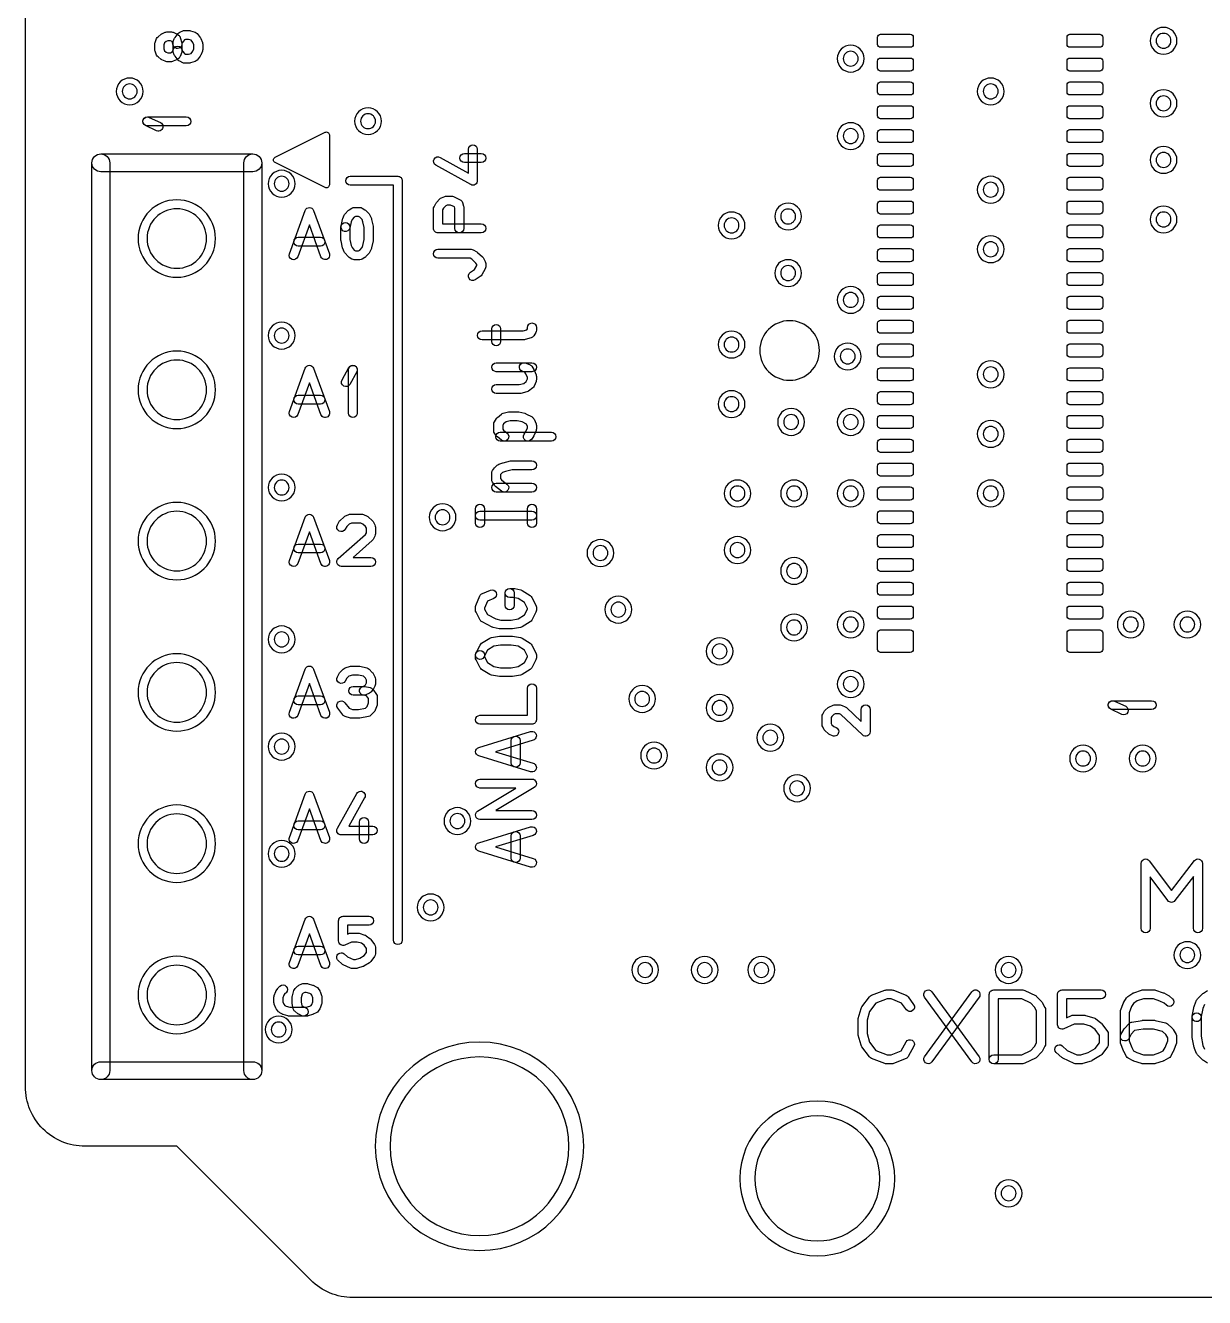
# Model space of a CAD drawing. Extents: x 0 to 53.3, y 0 to 68.6.
# Drawn here: x 0 to 19.79, y 0 to 21.36 of the extents above; entities that cross this region are included whole.
import ezdxf

# ---------------------------------------------------------------- set-up
doc = ezdxf.new("R2010")
doc.units = 0
for name, color, linetype in [('HOLE_1_4', 7, 'CONTINUOUS'), ('NC_Resist-A', 221, 'CONTINUOUS'), ('NC_Symbol-A', 140, 'CONTINUOUS'), ('OUTLINE', 7, 'CONTINUOUS')]:
    doc.layers.add(name, color=color, linetype=linetype)

msp = doc.modelspace()

# ---------------------------------------------------------------- linework, layer by layer
at = {"layer": 'HOLE_1_4'}
for points in [[(19.225, 21.1, 1), (18.975, 21.1, 1), (19.225, 21.1)], [(13.975, 20.8, 1), (13.725, 20.8, 1), (13.975, 20.8)], [(1.875, 20.25, 1), (1.625, 20.25, 1), (1.875, 20.25)], [(16.325, 20.25, 1), (16.075, 20.25, 1), (16.325, 20.25)], [(19.225, 20.05, 1), (18.975, 20.05, 1), (19.225, 20.05)], [(5.875, 19.75, 1), (5.625, 19.75, 1), (5.875, 19.75)], [(13.975, 19.5, 1), (13.725, 19.5, 1), (13.975, 19.5)], [(19.225, 19.1, 1), (18.975, 19.1, 1), (19.225, 19.1)], [(4.425, 18.7, 1), (4.175, 18.7, 1), (4.425, 18.7)], [(16.325, 18.6, 1), (16.075, 18.6, 1), (16.325, 18.6)], [(3.04, 17.78, 1), (2.04, 17.78, 1), (3.04, 17.78)], [(12.925, 18.15, 1), (12.675, 18.15, 1), (12.925, 18.15)], [(19.225, 18.1, 1), (18.975, 18.1, 1), (19.225, 18.1)], [(11.975, 18, 1), (11.725, 18, 1), (11.975, 18)], [(16.325, 17.6, 1), (16.075, 17.6, 1), (16.325, 17.6)], [(12.925, 17.2, 1), (12.675, 17.2, 1), (12.925, 17.2)], [(13.975, 16.75, 1), (13.725, 16.75, 1), (13.975, 16.75)], [(4.425, 16.15, 1), (4.175, 16.15, 1), (4.425, 16.15)], [(11.975, 16, 1), (11.725, 16, 1), (11.975, 16)], [(13.925, 15.8, 1), (13.675, 15.8, 1), (13.925, 15.8)], [(3.04, 15.24, 1), (2.04, 15.24, 1), (3.04, 15.24)], [(16.325, 15.5, 1), (16.075, 15.5, 1), (16.325, 15.5)], [(11.975, 15, 1), (11.725, 15, 1), (11.975, 15)], [(12.975, 14.7, 1), (12.725, 14.7, 1), (12.975, 14.7)], [(13.975, 14.7, 1), (13.725, 14.7, 1), (13.975, 14.7)], [(16.325, 14.5, 1), (16.075, 14.5, 1), (16.325, 14.5)], [(4.425, 13.6, 1), (4.175, 13.6, 1), (4.425, 13.6)], [(12.075, 13.5, 1), (11.825, 13.5, 1), (12.075, 13.5)], [(13.025, 13.5, 1), (12.775, 13.5, 1), (13.025, 13.5)], [(13.975, 13.5, 1), (13.725, 13.5, 1), (13.975, 13.5)], [(16.325, 13.5, 1), (16.075, 13.5, 1), (16.325, 13.5)], [(3.04, 12.7, 1), (2.04, 12.7, 1), (3.04, 12.7)], [(7.125, 13.1, 1), (6.875, 13.1, 1), (7.125, 13.1)], [(9.775, 12.5, 1), (9.525, 12.5, 1), (9.775, 12.5)], [(12.075, 12.55, 1), (11.825, 12.55, 1), (12.075, 12.55)], [(13.025, 12.2, 1), (12.775, 12.2, 1), (13.025, 12.2)], [(10.075, 11.55, 1), (9.825, 11.55, 1), (10.075, 11.55)], [(13.025, 11.25, 1), (12.775, 11.25, 1), (13.025, 11.25)], [(13.975, 11.3, 1), (13.725, 11.3, 1), (13.975, 11.3)], [(18.675, 11.3, 1), (18.425, 11.3, 1), (18.675, 11.3)], [(19.625, 11.3, 1), (19.375, 11.3, 1), (19.625, 11.3)], [(4.425, 11.05, 1), (4.175, 11.05, 1), (4.425, 11.05)], [(11.775, 10.85, 1), (11.525, 10.85, 1), (11.775, 10.85)], [(3.04, 10.16, 1), (2.04, 10.16, 1), (3.04, 10.16)], [(13.975, 10.3, 1), (13.725, 10.3, 1), (13.975, 10.3)], [(10.475, 10.05, 1), (10.225, 10.05, 1), (10.475, 10.05)], [(11.775, 9.9, 1), (11.525, 9.9, 1), (11.775, 9.9)], [(12.625, 9.4, 1), (12.375, 9.4, 1), (12.625, 9.4)], [(4.425, 9.25, 1), (4.175, 9.25, 1), (4.425, 9.25)], [(10.675, 9.1, 1), (10.425, 9.1, 1), (10.675, 9.1)], [(11.775, 8.9, 1), (11.525, 8.9, 1), (11.775, 8.9)], [(17.875, 9.05, 1), (17.625, 9.05, 1), (17.875, 9.05)], [(18.875, 9.05, 1), (18.625, 9.05, 1), (18.875, 9.05)], [(13.075, 8.55, 1), (12.825, 8.55, 1), (13.075, 8.55)], [(3.04, 7.62, 1), (2.04, 7.62, 1), (3.04, 7.62)], [(7.375, 8, 1), (7.125, 8, 1), (7.375, 8)], [(4.425, 7.45, 1), (4.175, 7.45, 1), (4.425, 7.45)], [(6.925, 6.55, 1), (6.675, 6.55, 1), (6.925, 6.55)], [(19.625, 5.75, 1), (19.375, 5.75, 1), (19.625, 5.75)], [(3.04, 5.08, 1), (2.04, 5.08, 1), (3.04, 5.08)], [(10.525, 5.5, 1), (10.275, 5.5, 1), (10.525, 5.5)], [(11.525, 5.5, 1), (11.275, 5.5, 1), (11.525, 5.5)], [(12.475, 5.5, 1), (12.225, 5.5, 1), (12.475, 5.5)], [(16.625, 5.5, 1), (16.375, 5.5, 1), (16.625, 5.5)], [(4.375, 4.5, 1), (4.125, 4.5, 1), (4.375, 4.5)], [(9.12, 2.54, 1), (6.12, 2.54, 1), (9.12, 2.54)], [(14.34, 2, 1), (12.24, 2, 1), (14.34, 2)], [(16.625, 1.75, 1), (16.375, 1.75, 1), (16.625, 1.75)]]:
    msp.add_lwpolyline(points, format="xyb", close=True, dxfattribs=at)
at = {"layer": 'NC_Resist-A'}
for points in [[(14.85, 21.21, -0.414214), (14.9, 21.16), (14.9, 21.04, -0.414214), (14.85, 20.99), (14.35, 20.99, -0.414214), (14.3, 21.04), (14.3, 21.16, -0.414214), (14.35, 21.21)], [(17.53, 20.99, -0.414214), (17.48, 21.04), (17.48, 21.16, -0.414214), (17.53, 21.21), (18.03, 21.21, -0.414214), (18.08, 21.16), (18.08, 21.04, -0.414214), (18.03, 20.99)], [(19.325, 21.1, 1), (18.875, 21.1, 1), (19.325, 21.1)], [(14.075, 20.8, 1), (13.625, 20.8, 1), (14.075, 20.8)], [(14.85, 20.81, -0.414214), (14.9, 20.76), (14.9, 20.64, -0.414214), (14.85, 20.59), (14.35, 20.59, -0.414214), (14.3, 20.64), (14.3, 20.76, -0.414214), (14.35, 20.81)], [(17.53, 20.59, -0.414214), (17.48, 20.64), (17.48, 20.76, -0.414214), (17.53, 20.81), (18.03, 20.81, -0.414214), (18.08, 20.76), (18.08, 20.64, -0.414214), (18.03, 20.59)], [(1.975, 20.25, 1), (1.525, 20.25, 1), (1.975, 20.25)], [(14.85, 20.41, -0.414214), (14.9, 20.36), (14.9, 20.24, -0.414214), (14.85, 20.19), (14.35, 20.19, -0.414214), (14.3, 20.24), (14.3, 20.36, -0.414214), (14.35, 20.41)], [(16.425, 20.25, 1), (15.975, 20.25, 1), (16.425, 20.25)], [(17.53, 20.19, -0.414214), (17.48, 20.24), (17.48, 20.36, -0.414214), (17.53, 20.41), (18.03, 20.41, -0.414214), (18.08, 20.36), (18.08, 20.24, -0.414214), (18.03, 20.19)], [(19.325, 20.05, 1), (18.875, 20.05, 1), (19.325, 20.05)], [(5.975, 19.75, 1), (5.525, 19.75, 1), (5.975, 19.75)], [(14.85, 20.01, -0.414214), (14.9, 19.96), (14.9, 19.84, -0.414214), (14.85, 19.79), (14.35, 19.79, -0.414214), (14.3, 19.84), (14.3, 19.96, -0.414214), (14.35, 20.01)], [(17.53, 19.79, -0.414214), (17.48, 19.84), (17.48, 19.96, -0.414214), (17.53, 20.01), (18.03, 20.01, -0.414214), (18.08, 19.96), (18.08, 19.84, -0.414214), (18.03, 19.79)], [(14.075, 19.5, 1), (13.625, 19.5, 1), (14.075, 19.5)], [(14.85, 19.61, -0.414214), (14.9, 19.56), (14.9, 19.44, -0.414214), (14.85, 19.39), (14.35, 19.39, -0.414214), (14.3, 19.44), (14.3, 19.56, -0.414214), (14.35, 19.61)], [(17.53, 19.39, -0.414214), (17.48, 19.44), (17.48, 19.56, -0.414214), (17.53, 19.61), (18.03, 19.61, -0.414214), (18.08, 19.56), (18.08, 19.44, -0.414214), (18.03, 19.39)], [(19.325, 19.1, 1), (18.875, 19.1, 1), (19.325, 19.1)], [(14.85, 19.21, -0.414214), (14.9, 19.16), (14.9, 19.04, -0.414214), (14.85, 18.99), (14.35, 18.99, -0.414214), (14.3, 19.04), (14.3, 19.16, -0.414214), (14.35, 19.21)], [(17.53, 18.99, -0.414214), (17.48, 19.04), (17.48, 19.16, -0.414214), (17.53, 19.21), (18.03, 19.21, -0.414214), (18.08, 19.16), (18.08, 19.04, -0.414214), (18.03, 18.99)], [(4.525, 18.7, 1), (4.075, 18.7, 1), (4.525, 18.7)], [(14.85, 18.81, -0.414214), (14.9, 18.76), (14.9, 18.64, -0.414214), (14.85, 18.59), (14.35, 18.59, -0.414214), (14.3, 18.64), (14.3, 18.76, -0.414214), (14.35, 18.81)], [(16.425, 18.6, 1), (15.975, 18.6, 1), (16.425, 18.6)], [(17.53, 18.59, -0.414214), (17.48, 18.64), (17.48, 18.76, -0.414214), (17.53, 18.81), (18.03, 18.81, -0.414214), (18.08, 18.76), (18.08, 18.64, -0.414214), (18.03, 18.59)], [(2.54, 18.43, 1), (2.54, 17.13, 1), (2.54, 18.43)], [(13.025, 18.15, 1), (12.575, 18.15, 1), (13.025, 18.15)], [(14.85, 18.41, -0.414214), (14.9, 18.36), (14.9, 18.24, -0.414214), (14.85, 18.19), (14.35, 18.19, -0.414214), (14.3, 18.24), (14.3, 18.36, -0.414214), (14.35, 18.41)], [(17.53, 18.19, -0.414214), (17.48, 18.24), (17.48, 18.36, -0.414214), (17.53, 18.41), (18.03, 18.41, -0.414214), (18.08, 18.36), (18.08, 18.24, -0.414214), (18.03, 18.19)], [(12.075, 18, 1), (11.625, 18, 1), (12.075, 18)], [(19.325, 18.1, 1), (18.875, 18.1, 1), (19.325, 18.1)], [(14.85, 18.01, -0.414214), (14.9, 17.96), (14.9, 17.84, -0.414214), (14.85, 17.79), (14.35, 17.79, -0.414214), (14.3, 17.84), (14.3, 17.96, -0.414214), (14.35, 18.01)], [(17.53, 17.79, -0.414214), (17.48, 17.84), (17.48, 17.96, -0.414214), (17.53, 18.01), (18.03, 18.01, -0.414214), (18.08, 17.96), (18.08, 17.84, -0.414214), (18.03, 17.79)], [(16.425, 17.6, 1), (15.975, 17.6, 1), (16.425, 17.6)], [(14.85, 17.61, -0.414214), (14.9, 17.56), (14.9, 17.44, -0.414214), (14.85, 17.39), (14.35, 17.39, -0.414214), (14.3, 17.44), (14.3, 17.56, -0.414214), (14.35, 17.61)], [(17.53, 17.39, -0.414214), (17.48, 17.44), (17.48, 17.56, -0.414214), (17.53, 17.61), (18.03, 17.61, -0.414214), (18.08, 17.56), (18.08, 17.44, -0.414214), (18.03, 17.39)], [(13.025, 17.2, 1), (12.575, 17.2, 1), (13.025, 17.2)], [(14.85, 17.21, -0.414214), (14.9, 17.16), (14.9, 17.04, -0.414214), (14.85, 16.99), (14.35, 16.99, -0.414214), (14.3, 17.04), (14.3, 17.16, -0.414214), (14.35, 17.21)], [(17.53, 16.99, -0.414214), (17.48, 17.04), (17.48, 17.16, -0.414214), (17.53, 17.21), (18.03, 17.21, -0.414214), (18.08, 17.16), (18.08, 17.04, -0.414214), (18.03, 16.99)], [(14.075, 16.75, 1), (13.625, 16.75, 1), (14.075, 16.75)], [(14.85, 16.81, -0.414214), (14.9, 16.76), (14.9, 16.64, -0.414214), (14.85, 16.59), (14.35, 16.59, -0.414214), (14.3, 16.64), (14.3, 16.76, -0.414214), (14.35, 16.81)], [(17.53, 16.59, -0.414214), (17.48, 16.64), (17.48, 16.76, -0.414214), (17.53, 16.81), (18.03, 16.81, -0.414214), (18.08, 16.76), (18.08, 16.64, -0.414214), (18.03, 16.59)], [(4.525, 16.15, 1), (4.075, 16.15, 1), (4.525, 16.15)], [(12.325, 15.9, 1), (13.325, 15.9, 1), (12.325, 15.9)], [(14.85, 16.41, -0.414214), (14.9, 16.36), (14.9, 16.24, -0.414214), (14.85, 16.19), (14.35, 16.19, -0.414214), (14.3, 16.24), (14.3, 16.36, -0.414214), (14.35, 16.41)], [(17.53, 16.19, -0.414214), (17.48, 16.24), (17.48, 16.36, -0.414214), (17.53, 16.41), (18.03, 16.41, -0.414214), (18.08, 16.36), (18.08, 16.24, -0.414214), (18.03, 16.19)], [(12.075, 16, 1), (11.625, 16, 1), (12.075, 16)], [(14.025, 15.8, 1), (13.575, 15.8, 1), (14.025, 15.8)], [(2.54, 15.89, 1), (2.54, 14.59, 1), (2.54, 15.89)], [(14.85, 16.01, -0.414214), (14.9, 15.96), (14.9, 15.84, -0.414214), (14.85, 15.79), (14.35, 15.79, -0.414214), (14.3, 15.84), (14.3, 15.96, -0.414214), (14.35, 16.01)], [(17.53, 15.79, -0.414214), (17.48, 15.84), (17.48, 15.96, -0.414214), (17.53, 16.01), (18.03, 16.01, -0.414214), (18.08, 15.96), (18.08, 15.84, -0.414214), (18.03, 15.79)], [(14.85, 15.61, -0.414214), (14.9, 15.56), (14.9, 15.44, -0.414214), (14.85, 15.39), (14.35, 15.39, -0.414214), (14.3, 15.44), (14.3, 15.56, -0.414214), (14.35, 15.61)], [(16.425, 15.5, 1), (15.975, 15.5, 1), (16.425, 15.5)], [(17.53, 15.39, -0.414214), (17.48, 15.44), (17.48, 15.56, -0.414214), (17.53, 15.61), (18.03, 15.61, -0.414214), (18.08, 15.56), (18.08, 15.44, -0.414214), (18.03, 15.39)], [(12.075, 15, 1), (11.625, 15, 1), (12.075, 15)], [(14.85, 15.21, -0.414214), (14.9, 15.16), (14.9, 15.04, -0.414214), (14.85, 14.99), (14.35, 14.99, -0.414214), (14.3, 15.04), (14.3, 15.16, -0.414214), (14.35, 15.21)], [(17.53, 14.99, -0.414214), (17.48, 15.04), (17.48, 15.16, -0.414214), (17.53, 15.21), (18.03, 15.21, -0.414214), (18.08, 15.16), (18.08, 15.04, -0.414214), (18.03, 14.99)], [(13.075, 14.7, 1), (12.625, 14.7, 1), (13.075, 14.7)], [(14.075, 14.7, 1), (13.625, 14.7, 1), (14.075, 14.7)], [(14.85, 14.81, -0.414214), (14.9, 14.76), (14.9, 14.64, -0.414214), (14.85, 14.59), (14.35, 14.59, -0.414214), (14.3, 14.64), (14.3, 14.76, -0.414214), (14.35, 14.81)], [(17.53, 14.59, -0.414214), (17.48, 14.64), (17.48, 14.76, -0.414214), (17.53, 14.81), (18.03, 14.81, -0.414214), (18.08, 14.76), (18.08, 14.64, -0.414214), (18.03, 14.59)], [(16.425, 14.5, 1), (15.975, 14.5, 1), (16.425, 14.5)], [(14.85, 14.41, -0.414214), (14.9, 14.36), (14.9, 14.24, -0.414214), (14.85, 14.19), (14.35, 14.19, -0.414214), (14.3, 14.24), (14.3, 14.36, -0.414214), (14.35, 14.41)], [(17.53, 14.19, -0.414214), (17.48, 14.24), (17.48, 14.36, -0.414214), (17.53, 14.41), (18.03, 14.41, -0.414214), (18.08, 14.36), (18.08, 14.24, -0.414214), (18.03, 14.19)], [(14.85, 14.01, -0.414214), (14.9, 13.96), (14.9, 13.84, -0.414214), (14.85, 13.79), (14.35, 13.79, -0.414214), (14.3, 13.84), (14.3, 13.96, -0.414214), (14.35, 14.01)], [(17.53, 13.79, -0.414214), (17.48, 13.84), (17.48, 13.96, -0.414214), (17.53, 14.01), (18.03, 14.01, -0.414214), (18.08, 13.96), (18.08, 13.84, -0.414214), (18.03, 13.79)], [(4.525, 13.6, 1), (4.075, 13.6, 1), (4.525, 13.6)], [(12.175, 13.5, 1), (11.725, 13.5, 1), (12.175, 13.5)], [(13.125, 13.5, 1), (12.675, 13.5, 1), (13.125, 13.5)], [(14.075, 13.5, 1), (13.625, 13.5, 1), (14.075, 13.5)], [(16.425, 13.5, 1), (15.975, 13.5, 1), (16.425, 13.5)], [(14.85, 13.61, -0.414214), (14.9, 13.56), (14.9, 13.44, -0.414214), (14.85, 13.39), (14.35, 13.39, -0.414214), (14.3, 13.44), (14.3, 13.56, -0.414214), (14.35, 13.61)], [(17.53, 13.39, -0.414214), (17.48, 13.44), (17.48, 13.56, -0.414214), (17.53, 13.61), (18.03, 13.61, -0.414214), (18.08, 13.56), (18.08, 13.44, -0.414214), (18.03, 13.39)], [(2.54, 13.35, 1), (2.54, 12.05, 1), (2.54, 13.35)], [(7.225, 13.1, 1), (6.775, 13.1, 1), (7.225, 13.1)], [(14.85, 13.21, -0.414214), (14.9, 13.16), (14.9, 13.04, -0.414214), (14.85, 12.99), (14.35, 12.99, -0.414214), (14.3, 13.04), (14.3, 13.16, -0.414214), (14.35, 13.21)], [(17.53, 12.99, -0.414214), (17.48, 13.04), (17.48, 13.16, -0.414214), (17.53, 13.21), (18.03, 13.21, -0.414214), (18.08, 13.16), (18.08, 13.04, -0.414214), (18.03, 12.99)], [(9.875, 12.5, 1), (9.425, 12.5, 1), (9.875, 12.5)], [(12.175, 12.55, 1), (11.725, 12.55, 1), (12.175, 12.55)], [(14.85, 12.81, -0.414214), (14.9, 12.76), (14.9, 12.64, -0.414214), (14.85, 12.59), (14.35, 12.59, -0.414214), (14.3, 12.64), (14.3, 12.76, -0.414214), (14.35, 12.81)], [(17.53, 12.59, -0.414214), (17.48, 12.64), (17.48, 12.76, -0.414214), (17.53, 12.81), (18.03, 12.81, -0.414214), (18.08, 12.76), (18.08, 12.64, -0.414214), (18.03, 12.59)], [(13.125, 12.2, 1), (12.675, 12.2, 1), (13.125, 12.2)], [(14.85, 12.41, -0.414214), (14.9, 12.36), (14.9, 12.24, -0.414214), (14.85, 12.19), (14.35, 12.19, -0.414214), (14.3, 12.24), (14.3, 12.36, -0.414214), (14.35, 12.41)], [(17.53, 12.19, -0.414214), (17.48, 12.24), (17.48, 12.36, -0.414214), (17.53, 12.41), (18.03, 12.41, -0.414214), (18.08, 12.36), (18.08, 12.24, -0.414214), (18.03, 12.19)], [(14.85, 12.01, -0.414214), (14.9, 11.96), (14.9, 11.84, -0.414214), (14.85, 11.79), (14.35, 11.79, -0.414214), (14.3, 11.84), (14.3, 11.96, -0.414214), (14.35, 12.01)], [(17.53, 11.79, -0.414214), (17.48, 11.84), (17.48, 11.96, -0.414214), (17.53, 12.01), (18.03, 12.01, -0.414214), (18.08, 11.96), (18.08, 11.84, -0.414214), (18.03, 11.79)], [(10.175, 11.55, 1), (9.725, 11.55, 1), (10.175, 11.55)], [(14.85, 11.61, -0.414214), (14.9, 11.56), (14.9, 11.44, -0.414214), (14.85, 11.39), (14.35, 11.39, -0.414214), (14.3, 11.44), (14.3, 11.56, -0.414214), (14.35, 11.61)], [(17.53, 11.39, -0.414214), (17.48, 11.44), (17.48, 11.56, -0.414214), (17.53, 11.61), (18.03, 11.61, -0.414214), (18.08, 11.56), (18.08, 11.44, -0.414214), (18.03, 11.39)], [(13.125, 11.25, 1), (12.675, 11.25, 1), (13.125, 11.25)], [(14.075, 11.3, 1), (13.625, 11.3, 1), (14.075, 11.3)], [(18.775, 11.3, 1), (18.325, 11.3, 1), (18.775, 11.3)], [(19.725, 11.3, 1), (19.275, 11.3, 1), (19.725, 11.3)], [(4.525, 11.05, 1), (4.075, 11.05, 1), (4.525, 11.05)], [(14.85, 11.21, -0.414214), (14.9, 11.16), (14.9, 10.88, -0.414214), (14.85, 10.83), (14.35, 10.83, -0.414214), (14.3, 10.88), (14.3, 11.16, -0.414214), (14.35, 11.21)], [(17.53, 10.83, -0.414214), (17.48, 10.88), (17.48, 11.16, -0.414214), (17.53, 11.21), (18.03, 11.21, -0.414214), (18.08, 11.16), (18.08, 10.88, -0.414214), (18.03, 10.83)], [(11.875, 10.85, 1), (11.425, 10.85, 1), (11.875, 10.85)], [(2.54, 10.81, 1), (2.54, 9.51, 1), (2.54, 10.81)], [(14.075, 10.3, 1), (13.625, 10.3, 1), (14.075, 10.3)], [(10.575, 10.05, 1), (10.125, 10.05, 1), (10.575, 10.05)], [(11.875, 9.9, 1), (11.425, 9.9, 1), (11.875, 9.9)], [(12.725, 9.4, 1), (12.275, 9.4, 1), (12.725, 9.4)], [(4.525, 9.25, 1), (4.075, 9.25, 1), (4.525, 9.25)], [(10.775, 9.1, 1), (10.325, 9.1, 1), (10.775, 9.1)], [(17.975, 9.05, 1), (17.525, 9.05, 1), (17.975, 9.05)], [(18.975, 9.05, 1), (18.525, 9.05, 1), (18.975, 9.05)], [(11.875, 8.9, 1), (11.425, 8.9, 1), (11.875, 8.9)], [(13.175, 8.55, 1), (12.725, 8.55, 1), (13.175, 8.55)], [(2.54, 8.27, 1), (2.54, 6.97, 1), (2.54, 8.27)], [(7.475, 8, 1), (7.025, 8, 1), (7.475, 8)], [(4.525, 7.45, 1), (4.075, 7.45, 1), (4.525, 7.45)], [(7.025, 6.55, 1), (6.575, 6.55, 1), (7.025, 6.55)], [(19.725, 5.75, 1), (19.275, 5.75, 1), (19.725, 5.75)], [(2.54, 5.73, 1), (2.54, 4.43, 1), (2.54, 5.73)], [(10.625, 5.5, 1), (10.175, 5.5, 1), (10.625, 5.5)], [(11.625, 5.5, 1), (11.175, 5.5, 1), (11.625, 5.5)], [(12.575, 5.5, 1), (12.125, 5.5, 1), (12.575, 5.5)], [(16.725, 5.5, 1), (16.275, 5.5, 1), (16.725, 5.5)], [(4.475, 4.5, 1), (4.025, 4.5, 1), (4.475, 4.5)], [(7.62, 0.79, 1), (7.62, 4.29, 1), (7.62, 0.79)], [(13.29, 0.7, 1), (13.29, 3.3, 1), (13.29, 0.7)], [(16.725, 1.75, 1), (16.275, 1.75, 1), (16.725, 1.75)]]:
    msp.add_lwpolyline(points, format="xyb", close=True, dxfattribs=at)
at = {"layer": 'NC_Symbol-A'}
for points in [[(2.62391, 21.06637, -1), (2.47987, 21.02453), (2.46186, 21.0865), (2.46377, 21.08519), (2.43361, 21.09903), (2.38997, 21.09903), (2.36236, 21.08636), (2.33412, 21.06368), (2.32123, 21.03113), (2.32123, 20.96627), (2.33412, 20.93372), (2.36236, 20.91104), (2.38996, 20.89838), (2.43362, 20.89838), (2.46376, 20.91221), (2.46412, 20.91246), (2.47689, 20.94762), (2.47689, 21.06299, -0.087308), (2.4814, 21.08859), (2.49838, 21.13534, -0.08061), (2.51009, 21.15632), (2.56103, 21.22061, -0.118196), (2.58854, 21.2422), (2.63948, 21.26557, -0.107934), (2.67075, 21.2724), (2.74717, 21.2724, -0.074355), (2.76911, 21.26912), (2.84552, 21.24575, -0.152108), (2.88236, 21.22061), (2.93331, 21.15632, -0.073376), (2.94426, 21.13736), (2.96973, 21.07307, -0.094566), (2.975, 21.04545), (2.975, 20.95195, -0.094566), (2.96973, 20.92433), (2.94426, 20.86004, -0.073405), (2.93331, 20.84107), (2.88236, 20.77679, -0.152088), (2.84552, 20.75166), (2.76911, 20.72828, -0.074355), (2.74717, 20.725), (2.67075, 20.725, -0.108008), (2.63946, 20.73184), (2.58852, 20.75522, -0.11812), (2.56103, 20.7768), (2.51009, 20.84108, -0.080626), (2.49837, 20.86206), (2.48139, 20.90882, -1), (2.62239, 20.96002), (2.63521, 20.9247), (2.66743, 20.88405), (2.68714, 20.875), (2.73595, 20.875), (2.77931, 20.88827), (2.80888, 20.92557), (2.825, 20.96627), (2.825, 21.03113), (2.80888, 21.07183), (2.77931, 21.10914), (2.73596, 21.1224), (2.68713, 21.1224), (2.66743, 21.11336), (2.63521, 21.0727), (2.62689, 21.04979), (2.62689, 20.93442, -0.087308), (2.62238, 20.90882), (2.59691, 20.83869, -0.156131), (2.56895, 20.80251), (2.54347, 20.78497, -0.043237), (2.53221, 20.77858), (2.48127, 20.75521, -0.107934), (2.45, 20.74838), (2.37358, 20.74838, -0.107934), (2.34231, 20.75521), (2.29137, 20.77858, -0.061704), (2.27568, 20.78827), (2.22474, 20.82918, -0.129998), (2.20197, 20.86004), (2.1765, 20.92433, -0.094566), (2.17123, 20.95195), (2.17123, 21.04545, -0.094566), (2.1765, 21.07307), (2.20197, 21.13736, -0.129998), (2.22474, 21.16822), (2.27568, 21.20913, -0.061629), (2.29135, 21.21881), (2.34229, 21.24219, -0.108008), (2.37358, 21.24903), (2.45, 21.24903, -0.108008), (2.48129, 21.24219), (2.53223, 21.21881, -0.043087), (2.54345, 21.21244), (2.56893, 21.19491, -0.173067), (2.59844, 21.15404)], [(2.26488, 19.72634, -1), (2.20116, 19.59054), (2.01437, 19.6782, -1), (2.07809, 19.814)], [(2.04623, 19.6711, -1), (2.04623, 19.8211), (2.7, 19.8211, -1), (2.7, 19.6711)], [(5.1, 18.6809, -0.55752), (5.02764, 18.63618), (4.18944, 19.05528, -0.617992), (4.18944, 19.14472), (5.02764, 19.56382, -0.55752), (5.1, 19.5191)], [(6.88696, 19.01182, -1), (6.9602, 19.14272), (7.43349, 18.87791), (7.43349, 19.27987, -1), (7.58349, 19.27987), (7.58349, 18.75, -0.572851), (7.47187, 18.68455)], [(1.265, 18.9, -1), (1.265, 19.2), (3.815, 19.2, -1), (3.815, 18.9)], [(1.415, 3.81, -1), (1.115, 3.81), (1.115, 19.05, -1), (1.415, 19.05)], [(3.665, 19.05, -1), (3.965, 19.05), (3.965, 3.81, -1), (3.665, 3.81)], [(7.36698, 19.05682, -1), (7.36698, 19.20682), (7.65, 19.20682, -1), (7.65, 19.05682)], [(5.45, 18.675, -1), (5.45, 18.825), (6.25, 18.825, -0.414214), (6.325, 18.75), (6.325, 6, -1), (6.175, 6), (6.175, 18.675)], [(7.65, 18.025, -1), (7.65, 17.875), (6.92358, 17.875, -0.414214), (6.84858, 17.95), (6.84858, 18.27727, -0.12026), (6.85701, 18.31182), (6.88532, 18.36637, -0.064683), (6.89636, 18.38223), (6.95296, 18.44457, -0.110983), (6.97987, 18.46348), (7.03647, 18.48685, -0.098199), (7.06509, 18.49253), (7.15, 18.49253, -0.112704), (7.18255, 18.4851), (7.29576, 18.43056, -0.209984), (7.33499, 18.38472), (7.35386, 18.32238, -0.073621), (7.35708, 18.30065), (7.35708, 17.95, -1), (7.20708, 17.95), (7.20708, 18.28955), (7.20097, 18.30972), (7.13288, 18.34253), (7.07996, 18.34253), (7.05269, 18.33127), (7.01397, 18.28862), (6.99858, 18.25897), (6.99858, 18.025)], [(4.57046, 17.4743, -1), (4.42954, 17.5257), (4.69448, 18.25212, -0.699716), (4.8354, 18.25212), (5.10033, 17.5257, -1), (4.95941, 17.4743), (4.76494, 18.00753)], [(5.29513, 17.9717, -1), (5.44513, 17.9717), (5.44513, 17.76238), (5.46553, 17.6636), (5.48077, 17.6267), (5.51864, 17.58739), (5.53911, 17.575), (5.59076, 17.575), (5.61123, 17.58739), (5.6491, 17.6267), (5.66434, 17.6636), (5.68474, 17.76238), (5.68474, 17.96404), (5.66434, 18.06282), (5.6491, 18.09972), (5.61122, 18.13902), (5.59075, 18.15142), (5.53912, 18.15142), (5.51865, 18.13902), (5.48077, 18.09972), (5.46553, 18.06282), (5.44358, 17.95653, -1), (5.29668, 17.98687), (5.32006, 18.10008, -0.047003), (5.32419, 18.11353), (5.34756, 18.17013, -0.094141), (5.36288, 18.19356), (5.41743, 18.25016, -0.064902), (5.43258, 18.26226), (5.47933, 18.29057, -0.136978), (5.51818, 18.30142), (5.61169, 18.30142, -0.136978), (5.65054, 18.29057), (5.69729, 18.26226, -0.064902), (5.71244, 18.25016), (5.76699, 18.19356, -0.094141), (5.78231, 18.17013), (5.80568, 18.11353, -0.047003), (5.80981, 18.10008), (5.83319, 17.98687, -0.050962), (5.83474, 17.9717), (5.83474, 17.75472, -0.050962), (5.83319, 17.73955), (5.80981, 17.62634, -0.047003), (5.80568, 17.61289), (5.78231, 17.55629, -0.094093), (5.767, 17.53287), (5.71245, 17.47626, -0.064997), (5.69728, 17.46414), (5.65053, 17.43584, -0.136935), (5.61169, 17.425), (5.51818, 17.425, -0.136935), (5.47934, 17.43584), (5.43259, 17.46414, -0.064997), (5.41742, 17.47626), (5.36287, 17.53287, -0.094093), (5.34756, 17.55629), (5.32419, 17.61289, -0.047003), (5.32006, 17.62634), (5.29668, 17.73955, -0.050962), (5.29513, 17.75472)], [(4.57792, 17.65142, -1), (4.57792, 17.80142), (4.95195, 17.80142, -1), (4.95195, 17.65142)], [(6.92358, 17.44903, -1), (6.92358, 17.59903), (7.48019, 17.59903, -0.126514), (7.51637, 17.58973), (7.57297, 17.55856, -0.059853), (7.5875, 17.54812), (7.67241, 17.4702, -0.087646), (7.68827, 17.44948), (7.71657, 17.39493, -0.120226), (7.725, 17.36039), (7.725, 17.30584, -0.128104), (7.71547, 17.26925), (7.65887, 17.16796, -0.123142), (7.63394, 17.14145), (7.54903, 17.0869, -1), (7.46795, 17.2131), (7.53708, 17.25751), (7.575, 17.32537), (7.575, 17.34209), (7.56123, 17.36864), (7.49272, 17.43151), (7.4609, 17.44903)], [(7.66226, 16.07955, -1), (7.66226, 16.22955), (8.35294, 16.22955), (8.41723, 16.24921), (8.425, 16.2617), (8.425, 16.28701, -1), (8.575, 16.28701), (8.575, 16.24026, -0.140123), (8.56367, 16.20062), (8.52971, 16.14607, -0.181243), (8.48797, 16.11399), (8.38608, 16.08283, -0.074321), (8.36415, 16.07955)], [(7.975, 16.05325, -1), (7.825, 16.05325), (7.825, 16.26364, -1), (7.975, 16.26364)], [(4.57046, 14.8243, -1), (4.42954, 14.8757), (4.69448, 15.60212, -0.699716), (4.8354, 15.60212), (5.10033, 14.8757, -1), (4.95941, 14.8243), (4.76494, 15.35753)], [(5.44327, 15.33207, -1), (5.31257, 15.40567), (5.42946, 15.61322, -1), (5.56016, 15.53962)], [(5.41981, 15.57642, -1), (5.56981, 15.57642), (5.56981, 14.85, -1), (5.41981, 14.85)], [(7.9, 15.17825, -1), (7.9, 15.32825), (8.28774, 15.32825), (8.36457, 15.34587), (8.40467, 15.37808), (8.425, 15.42472), (8.425, 15.44801), (8.39948, 15.50657), (8.38249, 15.53385), (8.33974, 15.54856, -1), (8.38856, 15.6904), (8.45649, 15.66702, -0.172292), (8.49575, 15.63574), (8.52971, 15.5812, -0.036459), (8.53479, 15.57153), (8.56875, 15.49361, -0.103135), (8.575, 15.46364), (8.575, 15.40909, -0.103135), (8.56875, 15.37912), (8.53479, 15.3012, -0.121374), (8.513, 15.27269), (8.44507, 15.21814, -0.113246), (8.41488, 15.20352), (8.313, 15.18015, -0.056437), (8.29623, 15.17825)], [(7.9, 15.54448, -1), (7.9, 15.69448), (8.5, 15.69448, -1), (8.5, 15.54448)], [(4.57792, 15.00142, -1), (4.57792, 15.15142), (4.95195, 15.15142, -1), (4.95195, 15.00142)], [(8.0828, 14.51173, -1), (7.9889, 14.39477), (7.92097, 14.44931, -0.066641), (7.90724, 14.46372), (7.87328, 14.51048, -0.158333), (7.85896, 14.55455), (7.85896, 14.66364, -0.140123), (7.87029, 14.70328), (7.90425, 14.75782, -0.084542), (7.92096, 14.77666), (7.98889, 14.83121, -0.106406), (8.01711, 14.84535), (8.10768, 14.86872, -0.06322), (8.12642, 14.8711), (8.26226, 14.8711, -0.056437), (8.27903, 14.8692), (8.38092, 14.84583, -0.06661), (8.39955, 14.83885), (8.50144, 14.7843, -0.168607), (8.53479, 14.74815), (8.56875, 14.67023, -0.103135), (8.575, 14.64026), (8.575, 14.58571, -0.103135), (8.56875, 14.55574), (8.53479, 14.47782, -0.036459), (8.52971, 14.46815), (8.49575, 14.41361, -1), (8.36841, 14.49289), (8.39948, 14.54278), (8.425, 14.60134), (8.425, 14.62463), (8.40769, 14.66435), (8.3376, 14.70187), (8.25377, 14.7211), (8.13594, 14.7211), (8.07022, 14.70414), (8.02484, 14.6677), (8.00896, 14.6422), (8.00896, 14.57891), (8.0227, 14.55999)], [(7.96792, 14.37825, -1), (7.96792, 14.52825), (8.8283, 14.52825, -1), (8.8283, 14.37825)], [(8.08141, 13.65828, -1), (7.99029, 13.53912), (7.8884, 13.61704, -0.090524), (7.87029, 13.63698), (7.83633, 13.69153, -0.140123), (7.825, 13.73117), (7.825, 13.84026, -0.158367), (7.83932, 13.88434), (7.87328, 13.93109, -0.050033), (7.88325, 13.94226), (7.91721, 13.97343, -0.103133), (7.94351, 13.9891), (8.01144, 14.01248, -0.021568), (8.01764, 14.01432), (8.14217, 14.04549, -0.061388), (8.16038, 14.04773), (8.5, 14.04773, -1), (8.5, 13.89773), (8.16962, 13.89773), (8.0572, 13.86959), (8.00711, 13.85235), (7.99022, 13.83684), (7.975, 13.81589), (7.975, 13.75261), (7.99039, 13.72788)], [(7.9, 13.5237, -1), (7.9, 13.6737), (8.5, 13.6737, -1), (8.5, 13.5237)], [(7.7033, 13.0013, -1), (7.5533, 13.0013), (7.5533, 13.24286, -1), (7.7033, 13.24286)], [(8.575, 13.0013, -1), (8.425, 13.0013), (8.425, 13.24286, -1), (8.575, 13.24286)], [(4.57046, 12.3243, -1), (4.42954, 12.3757), (4.69448, 13.10212, -0.699716), (4.8354, 13.10212), (5.10033, 12.3757, -1), (4.95941, 12.3243), (4.76494, 12.85753)], [(5.3657, 12.89873, -1), (5.2343, 12.97109), (5.26547, 13.02769, -0.082769), (5.28076, 13.04704), (5.3431, 13.10364, -0.077842), (5.36249, 13.1164), (5.42482, 13.14471, -0.107003), (5.45584, 13.15142), (5.64286, 13.15142, -0.107003), (5.67388, 13.14471), (5.73621, 13.1164, -0.077842), (5.7556, 13.10364), (5.81794, 13.04704, -0.082769), (5.83323, 13.02769), (5.8644, 12.97109, -0.126514), (5.8737, 12.93491), (5.8737, 12.8217, -0.12648), (5.8644, 12.78553), (5.83323, 12.72892, -0.085602), (5.81732, 12.709), (5.49744, 12.425), (5.7987, 12.425, -1), (5.7987, 12.275), (5.3, 12.275, -0.689898), (5.25021, 12.40609), (5.70807, 12.81259), (5.7237, 12.84098), (5.7237, 12.91562), (5.70786, 12.94438), (5.66348, 12.98468), (5.62663, 13.00142), (5.47207, 13.00142), (5.43522, 12.98468), (5.39084, 12.94438)], [(8.5, 13.20097, -1), (8.5, 13.05097), (7.6283, 13.05097, -1), (7.6283, 13.20097)], [(4.57792, 12.50142, -1), (4.57792, 12.65142), (4.95195, 12.65142, -1), (4.95195, 12.50142)], [(7.80414, 11.87609, -1), (7.86002, 11.73689), (7.75342, 11.69409), (7.7033, 11.57336), (7.7033, 11.55967), (7.75182, 11.46504), (7.8917, 11.39444), (7.97642, 11.375), (8.15397, 11.375), (8.26882, 11.39476), (8.3747, 11.46157), (8.425, 11.55967), (8.425, 11.5702), (8.3747, 11.6683), (8.26701, 11.73625), (8.18585, 11.75487), (8.12642, 11.75487, -1), (8.12642, 11.90487), (8.19434, 11.90487, -0.056437), (8.21111, 11.90297), (8.313, 11.87959, -0.084536), (8.33625, 11.86992), (8.4721, 11.78421, -0.13434), (8.49882, 11.755), (8.56674, 11.62253, -0.119004), (8.575, 11.58831), (8.575, 11.54156, -0.119004), (8.56674, 11.50734), (8.49882, 11.37487, -0.13434), (8.4721, 11.34566), (8.33625, 11.25995, -0.098419), (8.30895, 11.24947), (8.1731, 11.22609, -0.042633), (8.16038, 11.225), (7.96792, 11.225, -0.05647), (7.95114, 11.2269), (7.84926, 11.25028, -0.060513), (7.83225, 11.25643), (7.66244, 11.34214, -0.15871), (7.62949, 11.37487), (7.56156, 11.50734, -0.119004), (7.5533, 11.54156), (7.5533, 11.58831, -0.09867), (7.55903, 11.61706), (7.62696, 11.7807, -0.201574), (7.66829, 11.82155)], [(8.05142, 11.82987, -1), (8.20142, 11.82987), (8.20142, 11.61948, -1), (8.05142, 11.61948)], [(7.5533, 10.78831, -1), (7.7033, 10.78831), (7.7033, 10.75967), (7.7536, 10.66157), (7.85949, 10.59476), (7.97433, 10.575), (8.15397, 10.575), (8.26882, 10.59476), (8.3747, 10.66157), (8.425, 10.75967), (8.425, 10.7702), (8.3747, 10.8683), (8.26882, 10.93511), (8.15397, 10.95487), (7.97433, 10.95487), (7.85949, 10.93511), (7.7536, 10.8683), (7.69504, 10.75409, -1), (7.56156, 10.82253), (7.62949, 10.955, -0.13434), (7.65621, 10.98421), (7.79206, 11.06992, -0.098419), (7.81936, 11.0804), (7.9552, 11.10378, -0.042633), (7.96792, 11.10487), (8.16038, 11.10487, -0.042633), (8.1731, 11.10378), (8.30895, 11.0804, -0.098419), (8.33625, 11.06992), (8.4721, 10.98421, -0.13434), (8.49882, 10.955), (8.56674, 10.82253, -0.119004), (8.575, 10.78831), (8.575, 10.74156, -0.119004), (8.56674, 10.70734), (8.49882, 10.57487, -0.13434), (8.4721, 10.54566), (8.33625, 10.45995, -0.098419), (8.30895, 10.44947), (8.1731, 10.42609, -0.042633), (8.16038, 10.425), (7.96792, 10.425, -0.042633), (7.9552, 10.42609), (7.81936, 10.44947, -0.098419), (7.79206, 10.45995), (7.65621, 10.54566, -0.13434), (7.62949, 10.57487), (7.56156, 10.70734, -0.119004), (7.5533, 10.74156)], [(4.57046, 9.7743, -1), (4.42954, 9.8257), (4.69448, 10.55212, -0.699716), (4.8354, 10.55212), (5.10033, 9.8257, -1), (4.95941, 9.7743), (4.76494, 10.30753)], [(5.3657, 10.34873, -1), (5.2343, 10.42109), (5.26547, 10.47769, -0.065961), (5.27716, 10.49355), (5.3317, 10.55015, -0.128197), (5.36398, 10.56989), (5.45749, 10.5982, -0.073621), (5.47922, 10.60142), (5.5961, 10.60142, -0.059462), (5.61375, 10.59931), (5.73064, 10.571, -0.142552), (5.767, 10.55015), (5.82154, 10.49355, -0.065961), (5.83323, 10.47769), (5.8644, 10.42109, -0.126514), (5.8737, 10.38491), (5.8737, 10.3, -0.126514), (5.8644, 10.26382), (5.83323, 10.20722, -0.046726), (5.82537, 10.19565), (5.802, 10.16734, -0.114126), (5.77516, 10.1468), (5.71282, 10.1185, -0.106935), (5.68182, 10.11179), (5.5026, 10.11179, -1), (5.5026, 10.26179), (5.66559, 10.26179), (5.69736, 10.27621), (5.70522, 10.28573), (5.7237, 10.31929), (5.7237, 10.36562), (5.70663, 10.39663), (5.67413, 10.43035), (5.58715, 10.45142), (5.49032, 10.45142), (5.42615, 10.43199), (5.39207, 10.39663)], [(5.66569, 10.11354, -1), (5.69795, 10.26004), (5.78366, 10.24117, -0.182143), (5.82798, 10.21231), (5.89032, 10.12741, -0.159683), (5.90487, 10.08302), (5.90487, 9.96981, -0.088201), (5.90027, 9.94396), (5.8691, 9.85906, -0.104102), (5.85271, 9.83287), (5.79817, 9.77626, -0.155011), (5.75824, 9.75463), (5.61018, 9.72633, -0.047247), (5.5961, 9.725), (5.47922, 9.725, -0.073588), (5.4575, 9.72822), (5.36399, 9.75652, -0.158551), (5.32591, 9.78303), (5.2402, 9.89624, -1), (5.3598, 9.98678), (5.43078, 9.89302), (5.49032, 9.875), (5.589, 9.875), (5.70668, 9.89749), (5.73374, 9.92558), (5.75487, 9.98314), (5.75487, 10.05844), (5.7238, 10.10075)], [(7.6283, 9.625, -1), (7.6283, 9.775), (8.425, 9.775), (8.425, 10.22987, -1), (8.575, 10.22987), (8.575, 9.7, -0.414214), (8.5, 9.625)], [(4.57792, 9.95142, -1), (4.57792, 10.10142), (4.95195, 10.10142, -1), (4.95195, 9.95142)], [(13.60487, 9.56816, -1), (13.54229, 9.43184), (13.49135, 9.45522, -0.078189), (13.47193, 9.46812), (13.42099, 9.51487, -0.082555), (13.40584, 9.53425), (13.38037, 9.581, -0.125359), (13.37123, 9.61688), (13.37123, 9.75714, -0.125359), (13.38037, 9.79302), (13.40584, 9.83978, -0.082555), (13.42099, 9.85916), (13.47193, 9.90591, -0.078189), (13.49135, 9.91881), (13.54229, 9.94219, -0.108008), (13.57358, 9.94903), (13.67547, 9.94903, -0.107967), (13.70675, 9.9422), (13.7577, 9.91882, -0.081082), (13.77775, 9.90533), (14.025, 9.67326), (14.025, 9.87403, -1), (14.175, 9.87403), (14.175, 9.5, -0.656791), (14.04867, 9.44532), (13.68402, 9.78759), (13.65908, 9.79903), (13.58997, 9.79903), (13.56465, 9.78741), (13.5316, 9.75707), (13.52123, 9.73804), (13.52123, 9.63598), (13.5316, 9.61696), (13.56465, 9.58662)], [(18.46488, 9.92634, -1), (18.40116, 9.79054), (18.21437, 9.8782, -1), (18.27809, 10.014)], [(18.24623, 9.8711, -1), (18.24623, 10.0211), (18.9, 10.0211, -1), (18.9, 9.8711)], [(8.52181, 8.97176, -1), (8.47819, 8.82824), (7.60649, 9.09318, -0.741276), (7.60649, 9.2367), (8.47819, 9.50163, -1), (8.52181, 9.35811), (7.88621, 9.16494)], [(8.3033, 8.97792, -1), (8.1533, 8.97792), (8.1533, 9.35195, -1), (8.3033, 9.35195)], [(8.5, 8.175, -1), (8.5, 8.025), (7.6283, 8.025, -0.758438), (7.58934, 8.16409), (8.23223, 8.55487), (7.6283, 8.55487, -1), (7.6283, 8.70487), (8.5, 8.70487, -0.758438), (8.53896, 8.56578), (7.89607, 8.175)], [(4.57046, 7.6743, -1), (4.42954, 7.7257), (4.69448, 8.45212, -0.699716), (4.8354, 8.45212), (5.10033, 7.7257, -1), (4.95941, 7.6743), (4.76494, 8.20753)], [(5.56182, 8.46304, -1), (5.69272, 8.3898), (5.42791, 7.91651), (5.82987, 7.91651, -1), (5.82987, 7.76651), (5.3, 7.76651, -0.572851), (5.23455, 7.87813)], [(4.57792, 7.85142, -1), (4.57792, 8.00142), (4.95195, 8.00142, -1), (4.95195, 7.85142)], [(5.60682, 7.98302, -1), (5.75682, 7.98302), (5.75682, 7.7, -1), (5.60682, 7.7)], [(8.52181, 7.37176, -1), (8.47819, 7.22824), (7.60649, 7.49318, -0.741276), (7.60649, 7.6367), (8.47819, 7.90163, -1), (8.52181, 7.75811), (7.88621, 7.56494)], [(8.3033, 7.37792, -1), (8.1533, 7.37792), (8.1533, 7.75195, -1), (8.3033, 7.75195)], [(18.875, 6.2, -1), (18.725, 6.2), (18.725, 7.28962, -0.721828), (18.86013, 7.33444), (19.23327, 6.83386), (19.61707, 7.33521, -0.716973), (19.75162, 7.28962), (19.75162, 6.2, -1), (19.60162, 6.2), (19.60162, 7.06826), (19.29202, 6.66384, -0.497802), (19.17234, 6.66461), (18.875, 7.06351)], [(4.57046, 5.5743, -1), (4.42954, 5.6257), (4.69448, 6.35212, -0.699716), (4.8354, 6.35212), (5.10033, 5.6257, -1), (4.95941, 5.5743), (4.76494, 6.10753)], [(5.76753, 6.40142, -1), (5.76753, 6.25142), (5.40617, 6.25142), (5.40617, 6.10322), (5.42483, 6.11169, -0.106969), (5.45584, 6.1184), (5.58052, 6.1184, -0.073621), (5.60225, 6.11518), (5.69576, 6.08687, -0.088707), (5.71929, 6.07489), (5.78162, 6.02772, -0.072506), (5.79681, 6.01231), (5.85915, 5.92741, -0.159683), (5.8737, 5.88302), (5.8737, 5.76981, -0.159683), (5.85915, 5.72542), (5.79681, 5.64052, -0.098579), (5.7752, 5.62075), (5.6817, 5.56414, -0.06271), (5.66458, 5.55652), (5.57107, 5.52822, -0.073588), (5.54935, 5.525), (5.48701, 5.525, -0.106935), (5.45601, 5.53171), (5.33134, 5.58831, -0.077945), (5.31192, 5.60108), (5.24958, 5.65769, -1), (5.35042, 5.76873), (5.40405, 5.72003), (5.50324, 5.675), (5.53825, 5.675), (5.6121, 5.69735), (5.68474, 5.74133), (5.7237, 5.79439), (5.7237, 5.85844), (5.68238, 5.91472), (5.63946, 5.94719), (5.56942, 5.9684), (5.47207, 5.9684), (5.36218, 5.9185, -0.545351), (5.25617, 5.98679), (5.25617, 6.32642, -0.414214), (5.33117, 6.40142)], [(4.57792, 5.75142, -1), (4.57792, 5.90142), (4.95195, 5.90142, -1), (4.95195, 5.75142)], [(4.27192, 5.22928, -1), (4.37336, 5.11878), (4.35543, 5.10232), (4.33894, 5.07584), (4.32123, 5.03113), (4.32123, 4.96627), (4.33703, 4.92638), (4.35429, 4.90559), (4.37748, 4.89283), (4.43575, 4.875), (4.71048, 4.875), (4.77139, 4.89364), (4.7973, 4.90552), (4.80729, 4.92156), (4.825, 4.96627), (4.825, 5.03113), (4.80729, 5.07584), (4.7973, 5.09188), (4.77138, 5.10377), (4.71049, 5.1224), (4.68713, 5.1224), (4.66267, 5.11118), (4.6438, 5.09299), (4.62689, 5.03478), (4.62689, 4.95915), (4.63727, 4.90555), (4.65953, 4.88767), (4.70204, 4.86816, -1), (4.63946, 4.73184), (4.58852, 4.75522, -0.061629), (4.57285, 4.7649), (4.52191, 4.80581, -0.177561), (4.49524, 4.85003), (4.47826, 4.93769, -0.047862), (4.47689, 4.95195), (4.47689, 5.04545, -0.07079), (4.47987, 5.06637), (4.50534, 5.15404, -0.131031), (4.52532, 5.18712), (4.56777, 5.22803, -0.084408), (4.58854, 5.2422), (4.63948, 5.26557, -0.107934), (4.67075, 5.2724), (4.7217, 5.2724, -0.074355), (4.74364, 5.26912), (4.82005, 5.24575, -0.033343), (4.82939, 5.2422), (4.88034, 5.21882, -0.146986), (4.91273, 5.19029), (4.9382, 5.14938, -0.044961), (4.94426, 5.13736), (4.96973, 5.07307, -0.094566), (4.975, 5.04545), (4.975, 4.95195, -0.094566), (4.96973, 4.92433), (4.94426, 4.86004, -0.044961), (4.9382, 4.84802), (4.91273, 4.80711, -0.147013), (4.88033, 4.77858), (4.82938, 4.75521, -0.033312), (4.82005, 4.75166), (4.74364, 4.72828, -0.074355), (4.7217, 4.725), (4.42453, 4.725, -0.074355), (4.40259, 4.72828), (4.32617, 4.75166, -0.051641), (4.31194, 4.75768), (4.26949, 4.78105, -0.093966), (4.24795, 4.79885), (4.21399, 4.83976, -0.079073), (4.20197, 4.86004), (4.1765, 4.92433, -0.094566), (4.17123, 4.95195), (4.17123, 5.04545, -0.094566), (4.1765, 5.07307), (4.20197, 5.13736, -0.044961), (4.20803, 5.14938), (4.2335, 5.19029, -0.06792), (4.24645, 5.2059)], [(14.90526, 4.92175, -1), (14.78436, 4.83297), (14.70346, 4.94315), (14.52635, 5.01462), (14.46125, 5.01462), (14.27216, 4.94233), (14.16524, 4.80112), (14.125, 4.65496), (14.125, 4.43467), (14.16524, 4.28851), (14.27216, 4.1473), (14.46125, 4.075), (14.52635, 4.075), (14.69848, 4.14447), (14.77911, 4.2909, -1), (14.91051, 4.21854), (14.817, 4.04873, -0.172647), (14.77937, 4.01536), (14.56898, 3.93045, -0.096196), (14.54091, 3.925), (14.4474, 3.925, -0.091539), (14.42062, 3.92995), (14.19854, 4.01486, -0.140295), (14.16553, 4.03964), (14.03696, 4.20945, -0.095127), (14.02444, 4.23481), (13.97769, 4.40462, -0.067273), (13.975, 4.42453), (13.975, 4.66509, -0.067273), (13.97769, 4.685), (14.02444, 4.85482, -0.095127), (14.03696, 4.88018), (14.16553, 5.04999, -0.140316), (14.19854, 5.07478), (14.42062, 5.15968, -0.091533), (14.4474, 5.16462), (14.54091, 5.16462, -0.096196), (14.56898, 5.15917), (14.77937, 5.07427, -0.13934), (14.81175, 5.04911)], [(15.21059, 3.9558, -1), (15.08941, 4.0442), (15.88422, 5.13382, -1), (16.0054, 5.04542)], [(15.08941, 5.04542, -1), (15.21059, 5.13382), (16.0054, 4.0442, -1), (15.88422, 3.9558)], [(16.325, 4, -1), (16.175, 4), (16.175, 5.08962, -0.414214), (16.25, 5.16462), (16.74091, 5.16462, -0.113231), (16.7736, 5.15712), (16.94892, 5.07222, -0.088472), (16.97024, 5.05676), (17.05206, 4.97185, -0.065941), (17.06374, 4.95599), (17.1105, 4.87109, -0.126522), (17.11981, 4.83491), (17.11981, 4.25472, -0.126514), (17.11051, 4.21854), (17.06375, 4.13363, -0.065981), (17.05205, 4.11777), (16.97023, 4.03287, -0.088444), (16.94892, 4.01741), (16.7736, 3.9325, -0.113231), (16.74091, 3.925), (16.25, 3.925, -1), (16.25, 4.075), (16.7237, 4.075), (16.8715, 4.14658), (16.93715, 4.2147), (16.96981, 4.27401), (16.96981, 4.81562), (16.93715, 4.87492), (16.8715, 4.94305), (16.72371, 5.01462), (16.325, 5.01462)], [(18.0513, 5.16462, -1), (18.0513, 5.01462), (17.47175, 5.01462), (17.47175, 4.6966), (17.55277, 4.73338, -0.106935), (17.58377, 4.74009), (17.77078, 4.74009, -0.073621), (17.79251, 4.73687), (17.93277, 4.69442, -0.088661), (17.95629, 4.68245), (18.0498, 4.6117, -0.072602), (18.06501, 4.59627), (18.15851, 4.46891, -0.159638), (18.17305, 4.42453), (18.17305, 4.25472, -0.159638), (18.15851, 4.21034), (18.06501, 4.08298, -0.098627), (18.04339, 4.0632), (17.90313, 3.97829, -0.062679), (17.88602, 3.97067), (17.74576, 3.92822, -0.073621), (17.72403, 3.925), (17.63052, 3.925, -0.106969), (17.59951, 3.93171), (17.4125, 4.01662, -0.07787), (17.3931, 4.02938), (17.29959, 4.11428, -1), (17.40041, 4.22534), (17.48522, 4.14834), (17.64675, 4.075), (17.71293, 4.075), (17.83353, 4.1115), (17.95293, 4.18378), (18.02305, 4.27929), (18.02305, 4.39996), (17.95057, 4.49868), (17.87648, 4.55474), (17.75968, 4.59009), (17.6, 4.59009), (17.42775, 4.5119, -0.545284), (17.32175, 4.58019), (17.32175, 5.08962, -0.414214), (17.39675, 5.16462)], [(19.24847, 5.01778, -1), (19.14763, 4.90674), (19.1081, 4.94264), (19.04027, 4.97783), (18.92885, 5.01462), (18.76596, 5.01462), (18.6591, 4.97934), (18.5981, 4.93713), (18.56414, 4.88576), (18.525, 4.77912), (18.525, 4.3105), (18.56519, 4.201), (18.59824, 4.14101), (18.65454, 4.11179), (18.76596, 4.075), (18.92885, 4.075), (19.04026, 4.11179), (19.09657, 4.14101), (19.12961, 4.201), (19.16981, 4.3105), (19.16981, 4.36279), (19.13883, 4.41904), (19.08092, 4.46912), (18.93196, 4.50519), (18.75991, 4.50519), (18.61522, 4.48183), (18.55765, 4.4221), (18.5157, 4.3459, -1), (18.3843, 4.41826), (18.43105, 4.50316, -0.065961), (18.44274, 4.51902), (18.52456, 4.60393, -0.162393), (18.56662, 4.62593), (18.74195, 4.65423, -0.040026), (18.7539, 4.65519), (18.94091, 4.65519, -0.059462), (18.95856, 4.65308), (19.13388, 4.61063, -0.119424), (19.16529, 4.59447), (19.24711, 4.52371, -0.088815), (19.26374, 4.50316), (19.3105, 4.41826, -0.126522), (19.31981, 4.38208), (19.31981, 4.29717, -0.088201), (19.31521, 4.27132), (19.26845, 4.14396, -0.037884), (19.26375, 4.13363), (19.217, 4.04873, -0.14825), (19.18585, 4.01834), (19.10403, 3.97588, -0.039995), (19.09299, 3.97123), (18.96442, 3.92878, -0.07988), (18.94091, 3.925), (18.7539, 3.925, -0.07988), (18.73039, 3.92878), (18.60181, 3.97123, -0.039995), (18.59077, 3.97588), (18.50896, 4.01834, -0.148225), (18.47782, 4.04873), (18.43106, 4.13363, -0.037942), (18.42634, 4.14397), (18.37959, 4.27133, -0.088162), (18.375, 4.29717), (18.375, 4.79245, -0.088162), (18.37959, 4.81829), (18.42634, 4.94565, -0.058125), (18.43418, 4.96116), (18.48094, 5.03192, -0.095697), (18.50084, 5.05225), (18.58265, 5.10885, -0.071712), (18.60181, 5.11839), (18.73039, 5.16084, -0.07988), (18.7539, 5.16462), (18.94091, 5.16462, -0.07988), (18.96442, 5.16084), (19.09299, 5.11839, -0.039964), (19.10402, 5.11374), (19.18584, 5.07129, -0.064758), (19.20172, 5.06024)], [(3.815, 3.96, -1), (3.815, 3.66), (1.265, 3.66, -1), (1.265, 3.96)]]:
    msp.add_lwpolyline(points, format="xyb", close=True, dxfattribs=at)
for points in [[(19.78921, 4.92047), (19.76228, 4.85527), (19.72864, 4.69238, -1), (19.58174, 4.72272), (19.61681, 4.89253, -0.047035), (19.62094, 4.90599), (19.656, 4.99089, -0.094064), (19.67131, 5.0143), (19.75313, 5.09921, -0.064997), (19.7683, 5.11133), (19.83843, 5.15378, -0.136935)], [(19.83843, 3.93584), (19.7683, 3.97829, -0.064997), (19.75313, 3.99041), (19.67131, 4.07532, -0.094064), (19.656, 4.09873), (19.62094, 4.18363, -0.047035), (19.61681, 4.19709), (19.58174, 4.36691, -0.050962), (19.58019, 4.38208), (19.58019, 4.70755, -1), (19.73019, 4.70755), (19.73019, 4.38974), (19.76228, 4.23435), (19.78921, 4.16915)]]:
    msp.add_lwpolyline(points, format="xyb", dxfattribs=at)
at = {"layer": 'OUTLINE'}
msp.add_lwpolyline([(2.54, 2.54), (1, 2.54, -0.414214), (0, 3.54), (0, 67.58, -0.414214), (1, 68.58), (22.44699, 68.58, 0.267948), (22.88, 68.33), (25.38, 68.33, 0.267948), (25.81301, 68.58), (52.34, 68.58, -0.414214), (53.34, 67.58), (53.34, 4.064), (51.816, 2.54), (40.386, 2.54), (38.13889, 0.29289, -0.19891), (37.43179, 0), (5.49421, 0, -0.19891), (4.78711, 0.29289)], format="xyb", close=True, dxfattribs=at)

doc.saveas('drawing.dxf')
